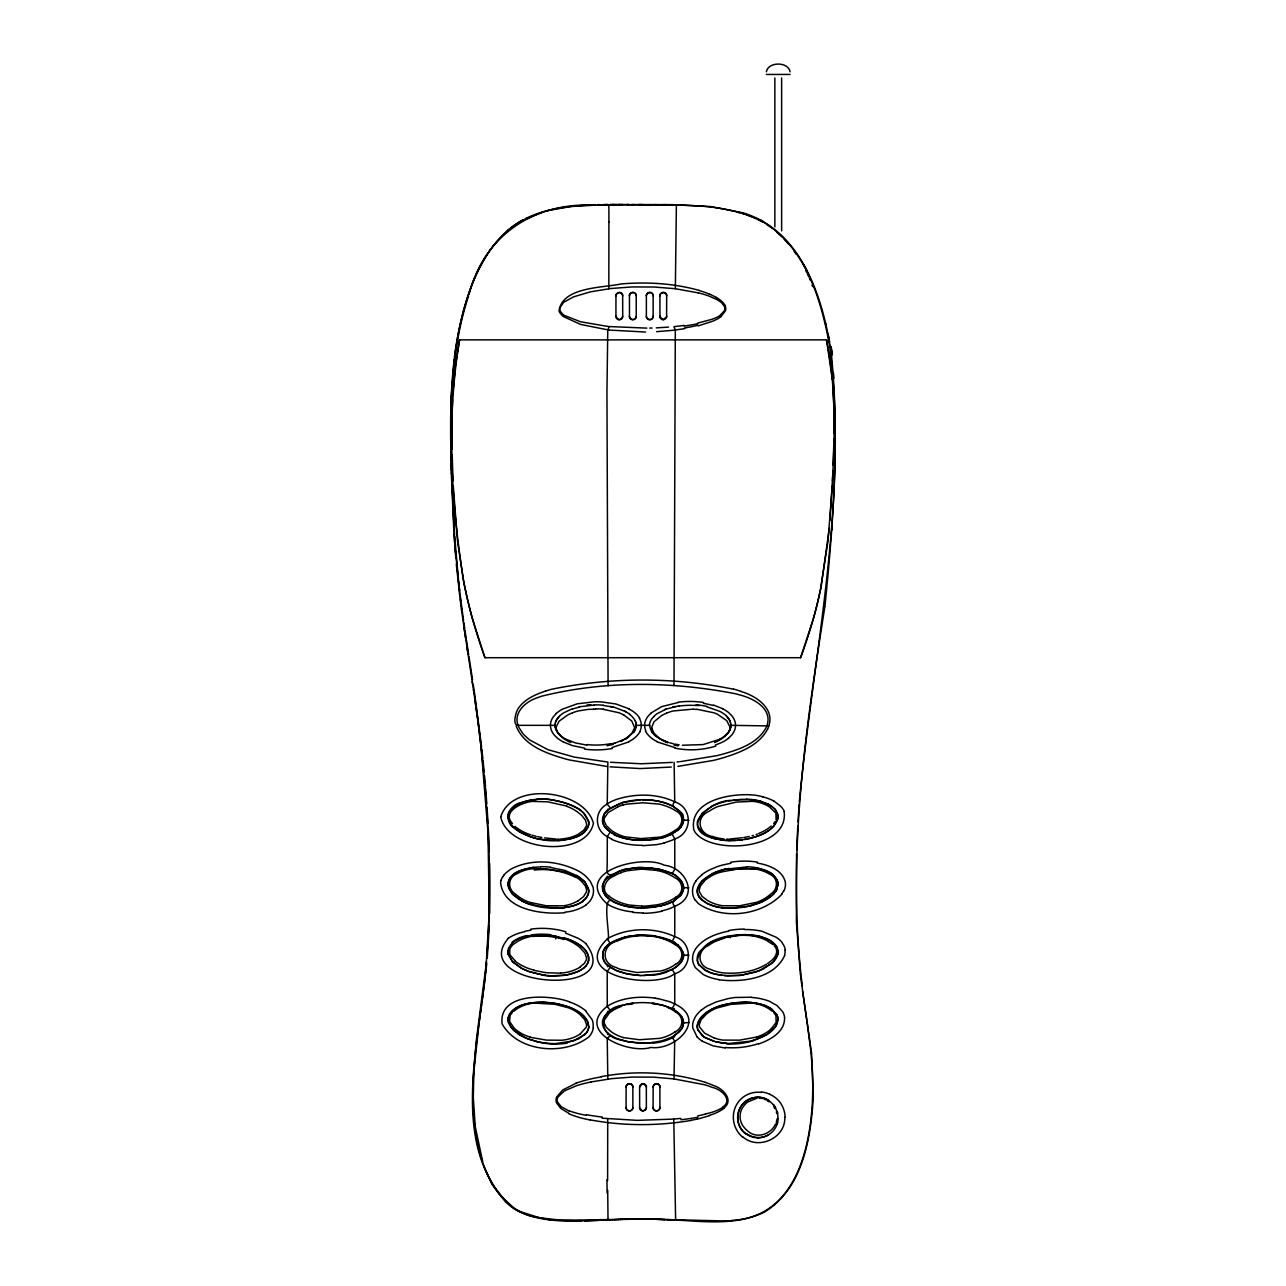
<?xml version="1.0" encoding="UTF-8"?>
<svg xmlns="http://www.w3.org/2000/svg" width="1286" height="1286" viewBox="0 0 1286 1286"><rect width="100%" height="100%" fill="white"/><g stroke="black" fill="none" stroke-linecap="round" stroke-linejoin="round"><path stroke-width="1.5" d="M612.506 901.02C600.305 894.365 612.088 943.152 607.201 939.021L610.303 943.249L623.26 937.526M680.551 761.601L716.881 755.654A202.336 201.082 20.5 0 0 721.141 754.593C737.65 749.947 756.715 744.112 765.781 728.262A22.248 21.717 -59 0 0 767.035 725.336C772.693 708.345 753.033 698.121 739.386 694.842A130.4 125.594 -10.4 0 0 735.769 693.813C672.144 681.323 604.629 680.471 541.519 696.24A86.934 83.96 11.9 0 0 536.744 697.96C525.572 701.642 513.21 712.83 518.081 725.288A22.007 21.428 59.8 0 0 519.078 727.747L523.322 734.193L529.43 739.836L547.9 749.674L574.408 757.116L607.876 762.035L607.217 804.184C593.955 810.694 594.293 830.145 607.313 836.639L607.185 865.912C605.208 883.595 617.714 869.416 626.073 869.191M607.506 876.264C601.623 882.485 600.208 894.059 609.387 899.01M675.423 967.458L672.128 969.387L674.748 973.727L674.732 1003.948L672.128 1008.69L678.526 1013.03A17.65 17.586 50.6 0 1 682.11 1017.451L683.573 1022.884L682.062 1028.366M653.674 935.694L672.273 941.095L674.764 936.626L674.764 906.292C668.141 899.621 680.985 898.818 682.496 892.291M602.089 1118.193L637.293 1120.363L673.768 1119.093L675.616 1219.241M472.782 1088.808L473.007 1104.851M605.706 828.007C600.53 822.927 601.977 814.183 607.635 810.067L607.635 809.296M608.905 221.739L608.841 288.755M588.699 1026.726L587.38 1020.923L583.539 1015.844M681.532 813.668L683.557 820.388L680.953 827.171M606.944 903.736C571.579 871.394 643.096 853.84 664.203 865.221C685.374 867.198 700.452 896.165 674.764 906.292M674.764 936.626C692.961 942.317 692.72 968.487 674.812 973.695M674.732 1003.948C708.023 1019.476 675.214 1050.887 650.941 1047.431C629.32 1054.536 573.845 1032.031 607.458 1006.15A36.764 36.667 -53.4 0 1 608.808 1005.298C622.697 997.406 639.496 996.087 655.088 998.097M674.121 762.228L674.732 801.821C692.768 807.608 692.849 833.167 674.764 838.938L674.764 869.256L672.305 873.483L658.239 868.838L640.653 867.375M834.019 433.607L834.116 424.123A591.93 591.93 0 0 0 833.971 409.655L832.781 384.61M450.759 413.449L451.322 471.014M683.268 952.765C684.924 959.276 679.635 965.111 674.378 968.117A43.049 42.936 31 0 1 666.518 971.734M555.729 935.694L555.681 938.893M784.781 1117.309C785.778 1138.142 757.936 1150.729 742.649 1136.711M489.725 913.446L489.661 863.501M833.939 438.622L833.167 465.162M450.839 409.382L451 403.74M766.408 71.823C768.112 61.487 788.366 61.487 790.086 71.823M796.548 853.856L796.388 921.966L800.422 975.045M451.032 402.695L451.225 397.487M472.878 1083.455L476.158 1041.66L486.188 964.307L489.259 912.128L487.989 832.106L480.948 745.671M608.037 1218.726L608.021 1219.916L610.368 1219.819M813.282 1097.858L811.611 1053.395L800.615 976.669M796.693 849.853L797.786 825.95M813.266 1098.292C810.566 1139.091 802.528 1189.036 764.35 1212.103C732.972 1227.455 696.803 1220.237 663.287 1219.53M452.527 399.721L452.158 409.768A652.452 652.452 0 0 0 451.884 424.38L452.077 449.377M832.958 470.499L832.492 480.932M489.323 925.454L487.233 958.44M451.241 396.972L454.231 359.405M473.843 1072.476L473.296 1097.649L475.161 1125.555M555.134 724.275L555.086 725.336A10.304 10.304 0 0 0 555.327 727.522L556.516 730.689M832.251 485.947L828.007 541.068L820.468 589.422A446.901 446.901 0 0 1 813.524 618.116L800.631 657.709L484.902 657.709L472.267 618.228A479.292 479.292 0 0 1 463.378 579.986L457.527 541.181L453.267 485.899M824.937 606.204C833.392 522.888 839.597 438.349 831.463 354.807M831.801 530.17L831.946 527.565M797.995 821.979L799.136 804.088M452.785 394.706L455.501 364.758L459.568 339.874L826.512 339.874L832.363 379.627M473.955 1070.788L479.083 1022.836M730.239 727.699L730.03 729.291M608.535 205.197L610.689 204.522M799.281 802.11C813.797 650.829 848.808 499.129 829.711 346.497C821.416 300.474 805.984 247.86 763.434 222.124C721.462 200.134 672.498 206.483 626.796 204.522M830 520.187C833.666 460.227 838.633 399.207 826.512 339.874M639.608 1087.136L642.084 1083.873A3.231 3.102 0.3 0 1 643.402 1083.76L646.328 1086.509L646.376 1107.423L645.395 1109.786L643 1110.799A3.231 3.086 0 0 1 642.084 1110.67L639.656 1107.969L639.608 1087.136A3.472 3.328 -23.6 0 1 643.096 1083.68A3.472 3.328 -23.6 0 1 646.44 1087.136M593.248 1027.835L593.087 1023.029A17.49 17.409 -45.8 0 0 592.058 1019.557L585.693 1011.021M486.735 958.456C493.985 866.041 486.156 773.031 472.251 681.596M486.446 961.526C481.334 1037.513 445.181 1150.247 514.239 1208.744A66.036 65.409 -62.2 0 0 530.202 1215.897L551.276 1220.028L581.449 1220.944M663.287 292.533A3.231 3.086 3 0 1 664.685 292.838L665.489 293.353A3.504 3.392 -4.2 0 1 666.341 294.462A3.569 3.472 -12.4 0 1 666.662 295.909L666.598 316.87L663.287 319.587M829.277 528.385L821.336 585.178M521.827 802.416C508.983 804.248 502.505 821.079 514.721 828.522M507.986 883.16L508.709 888.321L512.005 893.545M507.986 950.772L508.179 954.196M486.767 963.423L485.706 973.357M555.922 727.522L559.072 721.205L567.689 715A48.9 48.9 0 0 1 572.35 712.862M485.513 975.013L481.864 1002.984M824.873 606.719C805.132 731.766 786.534 859.273 802.319 985.864M454.537 356.913C459.825 318.446 469.197 278.837 492.409 246.944A115.756 113.875 -58.5 0 1 497.409 240.9L508.259 229.873M479.308 1021.18L480.241 1014.541M481.639 1004.639L480.466 1012.886M731.187 800.406C708.891 800.246 677.433 830.467 715.273 838.826M777.114 1118.804L776.278 1122.276M606.719 326.274L580.452 321.725L564.425 315.456A17.699 17.586 -35.8 0 1 562.705 314.17L560.326 311.341L559.651 308.319L563.622 302.274L573.636 296.825L590.354 291.858L610.545 288.546L631.94 286.939L654.172 287.019L675.343 288.723L676.388 204.924M459.568 339.874C446.162 419.943 451.081 502.521 463.844 582.365A509.69 509.69 0 0 0 484.983 657.676M591.046 1081.928L611.831 1078.632L632.262 1077.057L653.433 1077.154L674.025 1078.922L674.684 1041.194L671.983 1037.079L679.313 1031.935M609.226 326.531L607.764 329.907L606.944 391.909L608.085 685.711M737.971 1114.078C739.707 1101.813 753.901 1093.839 765.25 1098.63M777.741 954.517L773.127 962.073L763.723 968.663A61.921 59.879 21.1 0 1 755.123 972.2L740.029 975.415L724.259 975.592M501.106 880.428L500.801 881.553A12.265 10.931 87 0 0 500.592 882.71C503.79 910.52 543.48 914.684 564.956 912.706M697.671 820.516L702.156 813.25L711.688 806.563M607.731 1118.804L607.603 1180.58M784.653 955.562C773.786 979.032 741.636 982.488 719.003 979.819M767.581 729.082A25.093 24.289 -62.7 0 0 768.851 725.899C774.799 708.152 755.638 695.613 740.913 691.498M468.554 295.957C449.328 354.068 450.325 416.085 452.045 476.543M509.738 948.955L509.722 954.116M469.101 294.317C484.002 234.984 535.41 201.5 595.563 205.326M555.552 722.25L556.822 719.469M615.994 940.114L613.744 941.191A34.513 34.465 37.2 0 0 610.303 943.249C601.526 947.686 599.581 960.61 608.632 966.059M682.737 824.101L683.348 822.124A10.433 10.384 -42 0 0 683.348 817.88C684.409 809.473 667.707 808.653 674.732 801.821M603.134 951.463L602.587 957.073L605.031 962.41A17.699 17.666 -74.2 0 0 606.172 963.777L610.143 967.168M776.069 819.938L775.94 813.218L769.382 806.836A39.159 38.467 -39.4 0 0 752.808 801.339L736.331 802.078L718.199 806.418A46.392 45.717 -36.4 0 0 715.707 807.479A39.352 38.66 -35.4 0 0 712.492 809.167A48.659 48.161 -36.9 0 0 708.94 811.37C694.665 817.43 698.828 834.807 713.328 836.639A39.496 39.271 -88 0 0 715.514 837.363A43.194 42.968 -73.1 0 0 722.603 838.761L724.002 838.89M508.5 948.521C512.76 938.973 524.334 936.304 533.754 935.035M510.076 1015.715L509.626 1021.566L514.304 1028.318A40.204 39.657 -44 0 0 530.218 1037.079M603.263 951.158L604.436 948.955M682.577 892.098C686.37 884.221 678.67 876.441 672.208 873.548M729.467 730.705L730.175 729.162M639.737 731.766L640.026 731.171A14.001 13.808 -90 0 0 641.312 725.336A14.05 13.873 -89 0 0 639.946 719.34L639.335 718.151M673.993 685.47L675.311 330.036L673.944 326.628M783.801 891.134L784.701 888.996A12.394 10.963 -87.4 0 0 785.151 881.408C781.824 869.561 768.08 864.883 757.213 863.035M682.48 824.664L678.14 830.145M767.613 729.098C758.724 745.88 739.305 752.857 722.218 758.065A202.481 200.921 26 0 1 713.585 760.38L677.899 766.376M775.571 1123.948C771.134 1134.156 756.956 1139.155 748.114 1131.342A22.2 21.862 44.8 0 1 744.128 1127.404C738.871 1121.44 738.678 1112.068 743.806 1105.96A22.392 22.103 48.2 0 1 747.616 1102.054L757.325 1098.035M604.163 1017.001C599.453 1024.026 605.143 1032.353 611.622 1035.744M681.95 1028.575L674.169 1035.873M510.14 948.12L512.535 945.097M622.826 1005.282C598.328 1007.951 596.366 1036.275 621.701 1040.149M502.649 877.004L503.71 875.412M510.51 1014.895L512.246 1012.645M604.356 1016.679L605.063 1015.683A19.531 19.467 -49.2 0 1 607.748 1012.854L610.529 1010.716A31.475 31.346 -52.6 0 1 611.959 1009.783C624.964 1002.598 640.621 1001.472 655.121 1003.53M775.249 821.481L773.658 823.619M607.249 836.591L610.287 832.058L614.354 834.373M614.772 743.228L627.166 738.116L634.496 731.22M696.048 880.814L694.842 882.726A16.557 16.525 -71.7 0 0 695.308 900.473M604.565 948.747L605.577 947.412M775.715 891.311L773.69 893.866A27.794 26.572 26.6 0 1 772.179 895.313L761.36 902.177L747.327 906.614M633.58 732.554L636.232 725.336A10.545 10.175 89.9 0 0 635.236 721.028M557.385 718.601L559.474 716.157M781.904 894.204C761.601 915.552 723.729 920.181 699.037 904.09A23.325 23.277 -81.8 0 1 697.43 902.579L695.549 900.313M680.824 827.348L672.176 834.116L674.764 838.938M728.567 732.136L725.047 735.833M510.462 877.406L511.04 876.682A18.985 17.715 33.2 0 1 512.214 875.477L512.68 875.091A25.029 23.228 25.8 0 1 515.863 872.631M585.66 966.14C590.66 961.172 588.875 952.91 583.94 948.602A33.42 33.291 87.5 0 0 577.543 943.683L571.032 940.291M679.812 1031.42L682.721 1027.064L683.573 1022.884A11.236 11.188 50.7 0 0 682.094 1017.451M605.77 947.187L609.371 943.908M566.965 1042.512L578.604 1038.895L586.127 1033.188A11.526 11.461 -51.1 0 0 588.715 1027.369A10.175 10.127 -50.5 0 0 588.715 1026.341C587.798 1015.715 577.012 1010.282 568.573 1006.938A67.467 67.017 87.1 0 0 564.667 1005.62L561.21 1004.639A79.957 79.041 58.9 0 0 550.553 1002.855M773.674 893.883L777.998 885.475A9.693 9.018 -86.5 0 0 777.901 882.357L777.017 879.769M773.577 826.368L777.628 819.664L777.403 813.041M736.83 840.465C751.876 838.665 773.015 834.63 777.998 817.864A9.758 9.147 -79.2 0 0 777.901 814.745L775.683 809.971L771.391 806M514.995 828.763C533.545 841.816 560.085 844.806 580.661 834.903A23.261 23.1 33.2 0 0 583.812 832.685L588.313 826.207A10.288 10.24 43.4 0 0 588.699 822.831C585.403 807.544 566.997 802.769 553.655 800.246M703.972 881.585L700.42 886.022L699.246 889.735A6.912 6.896 -68.9 0 0 699.423 891.825L702.22 896.487L707.541 900.522A42.116 41.891 71.8 0 0 722.137 905.665M772.339 962.844C777.58 958.649 780.313 950.306 775.394 944.856A20.062 19.081 -59.9 0 0 771.616 941.368L768.353 939.455A35.445 33.372 -23.8 0 0 765.974 938.33L760.187 936.465A61.117 58.995 -31 0 0 751.024 934.826M585.05 1034.426L573.251 1040.985L556.034 1043.525M511.812 943.522L512.664 942.734M556.34 713.457L553.141 717.09A14.403 14.307 90 0 0 550.408 725.336L550.456 725.593A13.953 13.889 -87.4 0 0 551.919 731.461A18.117 18.068 -71.6 0 0 554.507 735.335L557.224 737.987A34.384 34.208 -4.1 0 0 563.381 741.909M771.214 1028.864L776.133 1022.37L775.94 1015.731M723.938 1108.034C734.483 1099.868 722.427 1088.02 713.505 1085.513A85.632 85.214 68.5 0 0 705.226 1082.378M584.648 831.946L579.15 835.739A41.94 41.715 89.9 0 1 570.855 838.761L557.931 840.61M650.571 713.296L661.679 706.625L678.22 702.51M771.664 963.455L758.885 970.834L741.652 975.206M677.979 830.29L664.412 837.25L646.376 840.224M584.149 967.651C573.235 976.203 558.253 976.685 544.991 975.286M513.628 1011.31L517.358 1008.594A38.258 37.985 -77.8 0 1 530.025 1003.643A39.352 39.078 -79.6 0 1 532.918 1003.193M728.471 738.228L731.766 735.013A18.374 18.309 82.2 0 0 733.663 732.248L734.258 731.107A13.776 13.696 -90 0 0 735.544 725.336A13.824 13.76 -87.7 0 0 734.177 719.421L733.567 718.231A18.309 18.261 -75.8 0 0 732.072 716.029L728.824 712.717A34.304 34.127 -3.3 0 0 722.636 708.779M607.635 810.067L621.09 802.882L640.396 799.763M513.275 944.422L518.001 941.191A48.016 47.695 71.5 0 1 539.107 935.452L550.537 935.774L563.445 938.426A49.511 49.222 75.7 0 1 575.967 944.535A44.817 44.592 84.9 0 1 579.873 947.493L584.873 952.958L586.577 957.893A6.784 6.768 -63 0 1 586.368 959.726L584.407 963.294L580.179 966.847M701.159 1010.266L704.76 1007.613A48.482 48.257 64.1 0 1 707.638 1005.861L716.238 1001.923L727.924 998.659A89.264 88.3 -59.6 0 1 735.206 997.486L751.265 997.229M721.108 316.485L725.513 310.762A7.394 7.33 51.8 0 0 724.87 305.184M702.011 874.705L698.041 878.354A25.607 25.543 -64.5 0 0 696.048 880.814M508.324 938.346C466.882 986.249 627.825 999.511 586.014 943.844M582.96 900.988L584.374 899.814A15.721 15.673 59.8 0 0 586.625 897.29L588.313 893.802A10.208 10.192 67.4 0 0 588.683 890.362L585.226 882.405M585.693 905.119L586.898 904.154A21.653 21.605 80.9 0 0 590.033 900.891L590.885 899.686A15.705 15.673 69.5 0 0 593.055 887.179L590.37 881.424L586.159 876.554A40.75 40.589 59.8 0 0 578.732 871.185C558.22 860.591 531.841 858.132 510.992 869.079A34.272 32.648 31.8 0 0 508.983 870.445L505.848 873.017A23.052 22.071 54.1 0 0 503.646 875.364M675.455 964.323C684.023 960.288 683.879 948.811 675.311 944.872A47.486 47.453 -14.7 0 0 663.978 939.069A53.321 53.256 -5.9 0 0 653.272 936.401L645.09 935.742A90.92 90.567 -1.2 0 0 640.846 935.742L632.39 936.465A53.112 53.096 13.3 0 0 621.476 939.278A52.051 51.874 -10.5 0 0 617.843 940.87C602.378 944.101 600.048 963.31 616.203 967.538A49.607 49.447 -8.6 0 0 620.141 969.274L636.715 972.521L660.506 971.01A41.875 41.763 14.1 0 0 675.488 964.371M722.427 1107.214C733.808 1100.237 720.899 1089.065 712.589 1087.49A90.695 90.518 79.6 0 0 704.423 1084.709L674.025 1078.922M609.5 876.184L607.362 877.936L619.418 871.12M675.632 897.242C684.586 893.079 683.332 881.424 674.732 877.663A45.814 45.605 -5.1 0 0 657.725 870.654M676.002 967.056L681.226 962.073L683.348 957.379A10.465 10.449 75.4 0 0 683.348 953.135L680.615 947.637L674.427 942.429M675.021 1031.87C683.67 1027.98 684.248 1016.326 675.584 1012.082M626.121 738.421L631.924 733.325L634.496 728.021A6.703 6.703 0 0 0 634.561 727.474L631.764 720.996L623.855 715.032M720.192 315.359L724.565 310.473A5.594 5.546 46 0 0 724.147 306.052L722.555 303.834M580.291 1033.88L586.239 1027.192A7.025 6.993 -40.1 0 0 586.561 1024.556L584.632 1019.557L579.89 1014.461A41.377 41.152 -72 0 0 569.168 1007.999L554.893 1004.302L534.381 1003.048M674.459 900.441L680.615 895.233L683.348 889.751A10.401 10.384 -65.8 0 0 683.348 885.524L681.242 880.862L676.082 875.895M766.552 964.178C753.676 971.975 737.907 974.081 723.102 972.891A47.759 47.325 48.3 0 1 717.909 971.927A43.242 42.872 49.9 0 1 710.354 969.29C697.076 966.316 696.594 950.386 708.827 945.258A50.331 50.09 -86.2 0 1 715.305 941.368L726.236 937.398L739.386 935.436A73.029 72.418 -63.3 0 1 743.79 935.276L749.561 935.533A49.704 49.35 -74.8 0 1 755.284 936.433A51.649 51.279 -76.6 0 1 758.193 937.156L761.023 938.057A44.158 43.837 -83.3 0 1 766.504 940.404L772.693 944.406M766.874 1034.539L775.619 1026.71L777.998 1018.399M578.266 900.666L583.555 896.631L586.368 892.018A7.025 7.009 68 0 0 586.577 889.928L585.484 886.215L581.995 881.73M627.504 737.907L624.771 739.466M715.466 1041.644A63.127 62.066 39.8 0 0 729.226 1043.46L750.783 1041.13A62.548 61.005 29.4 0 0 765.186 1035.471L767.147 1034.394A32.279 31.636 55.6 0 0 773.545 1029.298L776.921 1024.395L778.046 1019.975A9.918 9.565 78.1 0 0 777.5 1016.181L771.552 1008.963A26.218 25.64 -54.5 0 0 769.8 1007.854L766.102 1006.054M766.215 832.058L767.871 831.029A31.571 30.928 79.2 0 0 773.529 826.319M766.504 1034.764L752.921 1040.487M661.792 292.886L661.406 293.095A3.553 3.456 23.6 0 0 659.911 295.909L659.959 316.838L663.078 319.571M515.943 872.76L519.785 870.847M765.813 832.299L765.154 832.669A62.451 61.069 29.2 0 1 750.686 838.183M523.193 219.745C483.857 241.913 467.959 288.016 459.022 329.73C450.132 373.036 450.036 417.532 451.081 461.545M628.886 741.909L612.136 747.471M711.978 874.046L702.043 880.974L697.462 888.964A10.818 10.786 -69.8 0 0 697.639 893.69C706.705 910.472 730.078 909.266 746.443 906.823M719.903 739.225L703.153 744.578L682.384 745.237M711.721 874.175L716.238 872.133M671.79 969.548L658.834 973.936L643.498 975.544M683.605 1022.852L689.039 1022.563M674.378 973.92C653.626 989.818 568.653 976.315 607.201 939.021A39.303 39.271 76.2 0 1 610.898 936.819C630.606 927.495 654.815 927.431 674.603 936.546M525.315 218.652C546.936 208.011 571.434 205.696 595.177 204.812M671.533 1037.304L661.824 1040.856L650.073 1042.866M672.176 941.159L677.963 944.969M623.035 740.318L622.135 740.704A52.372 52.196 81.5 0 1 620.334 741.443M578.089 971.509L566.194 975.013L551.26 975.833M669.893 835.193L663.463 837.524M617.827 806.869L608.165 812.559L604.259 818.25A6.912 6.864 27.5 0 0 604.115 820.886M666.47 713.232L667.932 712.621A47.823 47.614 33.7 0 1 673.092 710.965L693.154 709.149M616.685 939.809L626.105 936.819L637.133 935.179M664.637 709.631L666.309 708.988M576.032 1083.23L562.738 1089.949L556.661 1097.006A8.23 8.118 -56.8 0 0 556.549 1102.874L560.728 1108.387L568.991 1113.403M610.448 1035.005L607.233 1038.815L607.812 1079.131M572.527 708.666L563.654 712.862A25.318 25.141 6.6 0 0 559.008 716.64L556.999 719.179A11.14 11.092 73.6 0 0 554.957 725.336L518.097 725.336C512.037 725.642 515.75 710.756 519.206 707.155C525.604 698.652 535.86 694.344 545.634 691.016M756.104 834.55L757.438 834.067M758.74 1043.927C770.346 1039.924 785.216 1031.742 784.54 1017.547M715.402 745.012L720.835 742.874A36.185 36.104 31.3 0 0 728.535 738.309M709.567 1115.685L697.157 1119.19M522.357 802.239L523.916 801.741M757.084 1036.966L739.482 1040.165L722.989 1040.101A45.766 45.09 36.2 0 1 719.26 1039.442A47.196 46.537 36.7 0 1 714.196 1037.931M720.53 872.117L738.035 868.934L753.323 868.645M543.994 211.515L520.798 221.079A84.538 83.944 -64.6 0 0 508.308 229.921M663.158 837.62L662.547 837.781A67.74 67.579 6.7 0 1 654.558 839.372M622.36 802.544C638.467 798.172 656.471 798.542 671.742 805.695M524.463 801.58L528.642 800.567M752.037 835.787L753.387 835.402M664.106 842.989L672.208 840.16A47.646 47.598 -47.4 0 0 674.378 839.115M613.342 744.369L606.96 745.735M623.871 937.365L629.465 936.128M698.266 325.888L712.862 321.146A40.943 40.589 40.7 0 0 721.173 316.581M546.373 210.872L571.209 206.451L607.313 204.554M624.514 1004.816L626.78 1004.286M705.532 1114.126L697.816 1115.846M624.514 869.593L636.538 867.6M750.928 905.842L729.66 908.334A63.143 62.355 43.6 0 1 716.157 906.485M660.441 905.955L664.926 904.701A47.695 47.63 30.3 0 0 671.951 901.856M750.719 838.263L744.642 839.517M661.776 910.922L666.261 909.716A53.273 53.24 76 0 0 674.491 906.453M726.574 801.291L723.552 802.03A61.551 60.619 -43.1 0 0 711.656 806.338M672.465 707.123L675.632 706.432M725.111 869.256L746.7 866.973M727.394 936.401L710.129 942.638L699.809 951.318A11.992 11.96 62.8 0 0 699.054 965.32M524.833 931.241L530.925 930.164M527.324 936.112L532.452 935.195M749.288 836.463L743.758 837.524M626.652 869.063L639.528 867.407M697.478 323.204L712.01 319.282A42.165 41.891 34.4 0 0 720.256 315.488M729.226 868.404L719.774 870.847A64.364 63.4 -45.9 0 0 716.254 872.181M579.15 706.802L594.212 705.066M728.76 931.064C716.624 933.54 703.683 938.089 695.967 948.377A22.569 22.521 76 0 0 694.874 950.113L693.684 952.588A16.011 15.979 72.1 0 0 695.678 967.924L703.04 974.338A34.609 34.449 62.1 0 0 704.471 975.142A50.17 49.672 47.1 0 0 719.035 979.61M728.246 800.969L740.286 799.458L752.857 799.86M657.966 904.733L645.958 906.067A111.561 110.789 0.6 0 1 641.827 906.164M627.938 1004.044L633.114 1003.209M627.809 1004.575L632.873 1003.771M601.189 1076.655C635.654 1070.113 671.726 1072.026 705.258 1082.314M691.354 1120.395C657.998 1126.07 623.517 1126.134 590.242 1119.865M529.253 800.455L537.291 799.49M730.882 863.244L722.668 865.012A75.858 74.652 -43 0 0 717.331 866.603L711.045 869.24A47.502 47.26 -58.3 0 0 701.931 874.609M684.666 328.669L673.751 330.213M630.14 936.015L641.827 934.986L653.175 935.613M679.104 705.837L666.228 709.02L657.066 713.714A24.45 24.193 49.9 0 0 653.722 716.559M558.06 908.221C568.267 907.514 580.372 905.698 586.898 896.889A10.754 10.722 64.5 0 0 588.425 888.304L584.455 881.537L576.578 875.412M742.36 837.733L729.612 839.035M654.703 907.064C638.676 909.106 620.591 907.852 607.49 897.451A20.705 20.672 63.6 0 1 606.156 896.133L602.893 890.716A10.658 10.642 63.4 0 1 602.491 888.803A10.192 10.175 64.9 0 1 602.507 886.279M654.574 839.453C638.081 841.365 618.453 840.449 605.899 828.232M531.118 867.761L533.803 867.407M654.172 974.756L653.159 974.901M732.94 800.165L746.716 799.345M683.991 325.471L674.732 326.548M742.456 839.854L729.114 840.69M564.875 838.633L560.583 839.035M741.138 975.27L727.844 975.897L715.723 974.193A44.029 43.692 53.8 0 1 710.001 972.377L704.085 969.387L699.632 965.32A12.731 12.683 74.7 0 1 698.394 963.343A10.079 10.063 75.5 0 1 697.446 960.433C700.87 937.43 731.782 933.925 751.008 934.858M564.715 907.627C546.791 909.411 525.829 906.919 512.262 893.818M683.605 955.257L688.958 955.177M746.057 1002.196C728.342 1002.566 703.555 1006.166 697.301 1025.456A10.835 10.77 53.9 0 0 698.009 1030.07L704.117 1037.063L714.148 1041.403M653.031 1042.544L645.524 1043.139M672.964 330.309L656.583 331.675M652.484 974.981L641.232 975.527M680.792 1118.386L673.768 1119.093M679.249 761.73L677.079 761.955M731.959 1220.398C805.92 1216.572 815.678 1123.208 812.125 1066.19M735.206 1002.742L745.173 1002.228M671.276 767.067L640.348 768.562L609.998 766.842M672.337 762.389L641.328 763.771L610.432 762.276M668.527 327.11L656.278 327.866M649.575 1042.898L638.322 1043.042M637.117 867.568L652.677 867.937M560.632 973.148L547.932 972.827A134.628 132.024 -28.2 0 1 544.074 972.345L533.947 970.351M637.824 935.131L654.703 935.838M739.225 934.761L745.639 934.617M735.672 840.53L724.677 840.385L713.826 838.44M601.398 1220.237L612.634 1219.739M602.62 1220.189C573.99 1220.928 542.997 1224.159 516.747 1210.255A57.983 57.42 -62.1 0 1 510.928 1206.445A61.487 60.876 -63.7 0 1 505.382 1201.783L492.04 1184.422L483.745 1166.145M612.441 1219.723L617.264 1219.546M614.483 1219.658L615.399 1219.626M598.07 1220.382L584.744 1220.864M724.484 1220.944L645.604 1219.032L561.548 1220.253L539.348 1217.746L520.605 1211.717A65.891 65.088 -44.8 0 1 513.982 1207.972L501.251 1196.719M616.541 1219.562L622.633 1219.337M618.18 1219.514L619.129 1219.482M620.061 1219.449L624.642 1219.273M624.192 1219.305L648.096 1219.08M652.066 328.01L649.703 328.075M626.121 1219.257L627.407 1219.208M597.234 205.278L634.191 204.651M597.877 204.731L600.578 204.667M628.034 1219.192L629.304 1219.176M645.025 1043.155L629.642 1042.046M629.947 1219.16L631.201 1219.128M593.666 709.133L595.595 709.116M603.279 204.619L608.23 204.554M540.65 866.989L539.75 867.005A70.087 66.952 27.6 0 0 533.594 867.391C523.836 868.789 511.233 871.715 508.115 882.325A9.532 8.825 86.8 0 0 508.002 885.524L512.584 894.172L521.73 900.763A59.172 57.468 -25.8 0 0 530.427 904.572M646.826 328.123L609.516 326.564M634.32 1219.08L635.557 1219.064M645.556 332.029L608.921 330.052M636.168 1219.064L637.39 1219.048M673.784 204.715L710.563 206.564L742.761 212.769M610.336 204.522L615.271 204.506M557.706 839.099L559.153 839.083M611.975 204.522L613.631 204.506M638.017 1219.048L639.255 1219.032M688.991 820.372L683.67 820.082M614.692 204.506L616.926 204.506M757.952 1137.853L758.82 1137.837A21.283 20.672 72.5 0 0 767.855 1135.249M766.408 74.443L790.086 74.443M616.701 204.506L620.72 204.506M636.297 725.336L649.735 725.336M642.1 799.731C655.892 799.956 672.144 802.03 681.387 813.427M688.926 887.758L683.67 887.662M618.566 204.506L622.745 204.506M655.667 204.587L631.731 204.554M643.209 907.916L640.541 907.884M643.241 913.028L632.953 912.449M621.861 204.506L628.79 204.522M638.837 204.57L642.823 204.57M654.879 204.603L664.958 204.635M642.405 845.69L656.005 844.709A73.254 73.222 30.3 0 0 664.106 843.037M641.73 1219.032L643.627 1219.032M744.144 929.537L746.459 929.553A80.455 77.369 -29.3 0 1 752.294 929.794A70.167 67.274 -27.9 0 1 761.971 931.273L776.005 937.173A26.202 25.398 -47.8 0 1 781.695 941.979L783.431 944.824A13.535 12.635 89.1 0 1 785.328 950.049M663.415 204.619L666.968 204.651M665.987 204.635L668.961 204.667M643.804 869.256L657.757 870.526M644.254 1219.048L646.183 1219.064M668.575 204.651L674.716 204.731M670.97 204.683L673.462 204.715M726.799 839.051L728.197 839.067M641.827 906.132L629.529 905.071A49.752 49.704 -5 0 1 621.476 902.852A43.66 43.628 -4.9 0 1 609.275 896.374M647.244 1219.048L653.352 1219.176M675.198 204.731L676.307 204.747M648.739 1219.096L656.68 1219.289M543.673 1002.26L542.612 1002.228A72.129 70.843 43.9 0 0 531.938 1002.935C522.1 1003.868 505.382 1009.864 508.404 1022.675M640.315 975.511L641.457 975.527M640.653 975.511L627.841 974.081L616.074 970.448M655.362 1219.224L658.464 1219.353M544.203 1002.276L556.581 1003.627L568.316 1006.842A49.865 49.543 -80.7 0 1 581.031 1013.561M657.339 1219.289L664.91 1219.61M659.075 1219.369L660.313 1219.417M660.956 1219.433L662.917 1219.514M556.275 839.067L544.637 837.893M639.48 975.463L627.954 974.097M667.402 1219.723L668.624 1219.787M669.234 1219.819L670.44 1219.884M638.933 907.82L634.77 907.498A58.159 58.127 -68.4 0 1 612.49 901.486M671.067 1219.916L672.305 1219.98M751.41 1003.048L730.737 1004.382L716.415 1008.144A42.165 41.94 58.1 0 0 706.352 1014.14L700.966 1019.878L699.246 1024.878A6.896 6.864 41.5 0 0 699.488 1026.839L704.567 1033.14L714.164 1037.995M637.743 1042.994L626.78 1041.483L617.296 1038.59M726.895 1043.428L715.772 1041.837L705.307 1037.77A22.537 22.296 51.4 0 1 702.188 1035.568L697.864 1029.652A10.127 10.031 45.1 0 1 697.301 1025.505L697.671 1023.415A14.789 14.676 26.5 0 1 699.825 1018.946L701.449 1016.872A26.25 26.074 33.7 0 1 703.442 1014.911A34.995 34.786 47 0 1 707.814 1011.648A44.319 44.078 64.9 0 1 711.287 1009.639M697.06 709.309L714.116 712.846A47.486 47.486 0 0 1 717.636 714.373L726.751 720.658L730.239 727.522M603.343 709.325L618.952 712.749A46.167 46.039 -72.2 0 1 623.871 715.016M725.208 1047.994L713.119 1045.888L702.381 1041.258M550.633 1002.726C535.828 1001.617 513.821 1001.778 507.986 1018.399A9.87 9.516 -78.2 0 0 507.938 1019.814L510.735 1027.225L518.29 1034.024M608.519 326.451L607.265 326.322M652.227 1003.643L657.323 1004.35M603.182 705.403L614.531 707.38L625.044 711.351A31.443 31.121 -53.1 0 1 629.738 714.309M759.061 1098.003L762.469 1098.582M550.569 935.099L569.859 939.809M550.569 867.471L565.004 870.461L577.51 875.975M607.249 766.536L569.2 759.913A204.603 202.722 -22.5 0 1 564.988 758.804C546.775 753.467 525.283 746.201 516.795 727.587A24.723 23.952 62.9 0 1 516.184 725.915M551.131 799.908L552.064 800.021M587.011 745.157L575.485 742.938L566.387 739.386A29.353 29.24 -28.4 0 1 559.651 734.853M652.613 1003.176L662.66 1005.138L671.678 1008.545M608.712 330.036L580.613 324.426L563.622 316.694A19.081 18.92 -47.6 0 1 561.757 315.086L559.796 312.594A8.681 8.6 -51.4 0 1 559.04 310.939C562.352 286.746 602.314 287.984 621.347 283.917C647.34 281.779 673.832 283.338 699.021 290.363M675.343 288.723L698.25 292.87M584.664 748.147L572.431 745.591L563.332 741.99M722.137 905.73L739.546 905.794L756.731 902.29A41.731 41.377 -86.4 0 0 770.844 893.947C778.609 888.98 778.351 877.55 769.446 874.046A39.802 39.384 -54.9 0 0 753.307 868.757M721.816 975.318L719.404 974.949A42.936 42.727 69.6 0 1 705.13 970.367M679.153 744.835L674.845 744.08M678.22 745.88L673.993 745.076M542.354 974.917L529.012 971.557M755.461 867.857L762.743 869.577M541.792 837.443L537.548 836.639M675.118 747.696L656.985 741.845M657.741 998.515L669.379 1001.617A52.051 51.987 72.2 0 1 674.298 1003.707M629.063 1041.933L622.36 1040.358M737.441 212.286L739.53 212.753M627.23 973.952L618.839 971.557M613.229 707.043L611.718 706.705A70.505 69.605 -16.7 0 0 610.207 706.448M758.692 800.856L759.721 801.098M707.027 706.85L719.597 711.287A29.321 29.208 -29.5 0 1 726.397 715.868L728.615 718.601M673.494 743.79L669.54 742.761M536.149 836.334L531.97 835.209M762.711 796.741L760.412 796.211A65.988 62.307 -25.1 0 0 755.3 795.23C733.567 792.53 688.717 799.281 693.781 829.679A17.361 17.281 -42.8 0 0 695.212 832.363C711.737 855.077 789.154 849.901 784.139 811.611M716.109 906.662L707.525 903.672L702.027 900.184A17.506 17.441 -62.9 0 1 700.404 898.576L699.375 897.29M759.705 936.353L770.009 940.355L776.921 947.203M535.86 1041.242L532.195 1040.229A56.873 54.848 -25.2 0 1 519.721 1035.037M733.534 689.232C673.864 676.983 610.834 676.95 551.18 689.36A129.532 123.874 18.3 0 0 545.666 691.096M623.228 1037.609L639.351 1039.731L659.895 1038.332A41.522 41.248 7.3 0 0 675.054 1031.919M742.665 213.572L744.626 214.167M530.154 1037.288L546.47 1040.117L561.693 1040.261A44.48 43.997 -39 0 0 573.749 1037.416A35.654 35.381 -41.3 0 0 580.324 1033.944M768.867 725.915L730.962 725.336A12.072 12.008 61.6 0 1 728.149 732.618L726.96 734.065A28.099 27.826 0.5 0 1 719.822 739.08M565.438 872.117L546.614 868.806L531.375 868.822A39.786 39.384 59 0 0 517.197 873.612C508.066 877.004 506.957 888.739 515.22 893.899A42.261 41.972 -79.9 0 0 529.318 902.209L546.228 905.762L563.686 905.794A41.056 40.895 -88.3 0 0 578.298 900.714M713.344 705.001L722.668 708.699M565.519 933.089L578.17 938.314A41.297 41.2 -88.1 0 1 586.046 943.795M564.506 937.928C574.022 941.063 585.194 945.901 588.441 956.27M742.761 212.769C799.892 229.84 821.513 293.433 830.29 346.963M712.685 838.086L702.542 832.974L697.623 825.982A10.835 10.786 -46.3 0 1 697.446 821.352M668.238 742.36C660.441 739.723 650.475 734.869 649.751 725.529M530.668 972.12L523.129 969.097M746.668 214.842L751.683 216.707M530.588 834.759L529.221 834.276A44.994 44.656 70.7 0 1 514.93 826.4M569.602 1001.874C551.581 994.801 498.309 991.345 502.087 1023.817C517.953 1052.43 564.811 1055.951 588.956 1036.805A16.911 16.782 -50.7 0 0 593.328 1027.852M566.901 806.097L547.868 801.853L532.291 801.387A39.014 38.355 40.4 0 0 517.068 806.563C512.471 809.135 507.182 814.376 510.012 820.05M618.164 971.3L610.336 967.313L607.217 971.348L607.233 1006.295L610.384 1010.78M527.79 971.107L521.553 968.294M569.087 1110.991L561.355 1106.812L557.513 1102.038M709.068 293.835L716.479 297.452M616.75 1038.365L615.174 1037.641M753.885 217.639L756.072 218.62M764.125 1099.144L765.749 1099.868M615.544 970.207L608.953 966.3M674.346 801.612C657.725 793.88 638.194 793.51 620.688 798.172A47.711 47.421 35 0 0 607.056 803.943M614.644 1037.4L613.599 1036.87M611.847 839.244L607.313 836.639M522.598 968.84L512.905 962.121L508.243 954.453M758.226 219.665L762.437 221.915M628.999 708.811L615.946 703.989L601.784 701.947A91.354 87.978 -9.6 0 0 594.357 701.802L577.157 703.828L562.352 709.213A31.298 31.25 45.7 0 0 556.308 713.425M624.417 711.029L626.153 711.962M760.219 219.777L763 221.272M613.133 1036.612L611.911 1035.921M520.235 832.315L531.247 837.057A74.893 73.206 -29.3 0 0 538.818 839.019M617.987 319.314L615.946 316.195L615.946 295.909A3.569 3.472 15.7 0 1 616.251 294.51L617.907 292.854A3.456 3.311 -3.2 0 1 622.665 295.909L622.713 316.195A3.472 3.328 -20.2 0 1 619.209 319.667A3.472 3.328 -20.2 0 1 615.865 316.195M521.039 968.02L512.326 961.51L508.099 953.762A9.806 9.211 -86.1 0 1 508.517 948.521M519.769 1034.925L518.371 1034.073M774.172 801.226L780.409 806.017A19.997 19.129 -51.3 0 1 784.396 811.482M705.258 970.11L699.471 965.047M655.072 1003.948A55.009 54.703 -6.9 0 1 674.314 1009.864L675.407 1010.667M519.19 831.704L511.169 824.921L507.986 817.671A9.693 9.05 79.9 0 1 508.002 815.533M578.668 809.087C558.51 797.722 528.45 793.542 510.14 810.196A11.076 10.609 70.1 0 0 507.809 815.501M766.52 224.391L768.53 225.709M675.568 875.541L674.459 874.818A55.475 54.896 -3 0 0 654.14 868.677M607.185 903.897L609.966 905.617A63.11 62.66 1.1 0 0 632.985 911.887M610.303 832.026L604.42 826.303L602.491 821.24L604.468 813.636L610.368 807.946L607.217 804.184M675.616 1010.812L676.918 1011.744M767.324 1100.768L768.819 1101.797M771.343 873.58L775.667 877.566L777.869 882.292M660.232 738.952L654.011 733.277L651.745 728.021M769.655 226.481L772.243 228.378M746.089 1134.011C732.184 1125.009 736.701 1101.089 753.017 1097.89A20.962 20.624 76.8 0 1 757.309 1097.28L757.952 1097.28A20.769 20.447 82.9 0 1 769.221 1100.687M580.983 1013.609L582.719 1015.056M677.224 1012.002L682.078 1017.451M656.583 736.589L653.722 734.081M609.355 896.262C599.999 890.925 605.336 879.061 613.969 876.071A48.964 48.868 23.5 0 1 617.682 874.078A41.57 41.297 -2.4 0 1 621.009 872.696M772.339 1011.31L768.578 1008.594A38.339 38.05 78.2 0 0 756.538 1003.771M515.188 960.98L510.076 954.935M678.14 945.114L683.22 952.588M777.194 232.428L781.872 236.785M559.731 734.756L558.028 732.924M559.667 734.692L557.433 732.136M774.911 809.039L770.169 805.213A30.366 27.778 -18.8 0 0 768.514 804.297M784.106 239.067L788.366 243.842M726.477 716.109L727.989 717.781M773.738 1012.661L775.49 1014.911M512.551 823.796L510.413 820.854M696.964 1036.741L692.768 1027.9A15.914 15.85 48.6 0 1 693.379 1021.084L695.212 1017.065A23.678 23.566 47.7 0 1 696.546 1015.104L697.044 1014.445A30.012 29.883 49.4 0 1 701.175 1010.282M774.14 945.789C779.332 950.402 775.667 957.652 770.941 960.947A41.313 40.927 67 0 1 767.646 963.455M499.659 1194.807C483.504 1173.636 476.608 1146.935 474.132 1120.797A279.142 277.647 -61.7 0 1 473.103 1104.851M773.529 1104.561L775.715 1107.76M794.201 251.317L796.355 254.387M651.439 731.107L652.5 732.666M773.899 1107.085L774.863 1108.628M776.744 1014.477L771.6 1009.012A31.507 31.057 -63.8 0 0 764.382 1005.379L760.54 1004.189A63.737 62.725 -47.7 0 0 746.057 1002.148M729.178 719.469L730.432 722.25M724.886 305.168L723.488 303.062A28.147 27.89 52.8 0 0 716.431 297.564M803.027 263.485L807.222 271.298M805.775 270.51L806.547 272.069M807.303 273.645L808.781 276.876M635.3 720.996L635.075 720.546A18.743 18.406 -82.7 0 0 629.642 714.437M809.489 278.499L810.164 280.123M812.029 284.929L812.591 286.553M508.517 1023.045L513.709 1030.504L525.669 1037.882A63.094 61.535 -30.6 0 0 529.028 1039.168L536.728 1041.451A80.053 78.189 -32.2 0 0 544.653 1042.898L546.084 1043.042A79.796 78.269 -37.1 0 0 556.034 1043.637M635.622 721.832L636.007 723.198M482.636 1161.338L475.354 1127.211M776.342 1111.892L776.824 1113.58M588.49 821.224L583.667 813.09A31.266 31.025 47.1 0 0 578.684 809.071M825.483 322.818L825.869 324.41M604.115 820.886L606.333 825.628L611.316 830.306A40.734 40.686 13.6 0 0 624.642 836.752L640.685 838.585L659.75 837.122A40.863 40.798 -18 0 0 674.812 830.467C683.011 826.544 684.827 815.067 675.841 810.919A42.486 41.988 -4.6 0 0 665.328 805.856A48.016 47.405 -3.7 0 0 659.236 804.104L642.936 802.769L626.571 804.152A45.782 45.074 0.8 0 0 622.971 805.068M608.744 204.667L608.873 208.412M468.972 656.664L470.001 663.287M468.715 655.008L466.464 640.251M470.258 664.942L472.525 679.683M470.949 673.076L464.069 627.841M466.705 645.427L468.04 654.204M470.756 671.855L472.782 685.1M466.207 638.644L465.018 630.574M473.264 684.602L475.209 697.784M465.58 638.017L462.815 619M473.441 689.489L474.1 693.877M806.708 1019.734L802.56 991.442M464.776 628.918L463.812 622.215M474.743 698.266L477.524 718.038M806.965 1021.389L810.63 1049.617M475.45 699.439L481.639 747.359M463.555 620.543L460.227 595.595M462.992 620.318L461.385 608.696M461.77 611.477L454.874 546.421L451.241 468.184M477.813 720.24L478.681 726.847M461.144 606.831L460.131 599.035M478.955 729.049L479.807 735.897M459.825 596.608L456.321 564.04M480.096 738.341L480.675 743.228M459.665 590.837L458.555 581.127M481.832 749.015L482.909 759.013M458.395 579.488L454.681 536.085M483.07 760.669L484.211 772.163M810.823 1051.273L811.996 1064.535M484.517 775.442L485.513 786.936M608.021 1219.867L607.699 1190.193M455.823 558.349L453.99 533.786M833.553 373.551L833.923 378.261M485.658 788.591L486.783 803.605M487.056 807.608L488.037 823.603M454.569 534.124L452.238 483.359M453.845 531.327L451.466 476.431M488.358 829.599L489.307 851.541M730.85 724.275L730.914 725.336A10.304 10.304 0 0 1 730.673 727.522L728.31 732.827L722.603 738.228A43.386 43.242 -5.5 0 1 714.534 742.569M555.922 727.763L557.658 732.811L562.4 737.698A41.039 40.895 4.8 0 0 570.775 742.552M453.042 480.884L452.19 454.649M451.354 472.364L451.434 475.081M451.129 463.233L451.225 467.461M730.287 936.063L730.319 937.655M674.266 1009.96L674.25 1008.529M644.672 725.4L644.688 725.593A14.194 14.017 -88.9 0 0 645.861 730.946M608.889 209.489L608.889 209.666A35.767 0.981 -89 0 1 608.889 221.948M607.731 1011.31L607.731 1012.838M607.603 965.175L607.603 966.718M607.78 1032.963L607.78 1034.507M781.631 77.948L781.631 230.885M774.863 77.948L774.863 226.915M659.895 1087.136L659.895 1107.423A3.44 3.344 20.4 0 1 656.599 1110.847A3.44 3.344 20.4 0 1 653.095 1107.423L653.143 1087.136A3.472 3.328 -21.6 0 1 656.632 1083.68A3.472 3.328 -21.6 0 1 659.975 1087.136A3.472 3.328 1.5 0 0 657.275 1083.857A3.231 3.086 2.2 0 0 655.812 1083.825A3.488 3.376 24.6 0 0 653.175 1087.136M653.143 295.909L653.143 316.195M646.376 295.909L646.376 316.195A3.472 3.328 -24.6 0 0 649.655 319.667A3.472 3.328 -24.6 0 0 653.208 316.195A3.44 3.344 21.2 0 1 649.832 319.635A3.44 3.344 21.2 0 1 646.344 316.195M636.232 295.909L636.232 316.195A3.44 3.344 24.2 0 1 632.921 319.635A3.44 3.344 24.2 0 1 629.417 316.195A3.472 3.328 -22.1 0 0 632.744 319.651A3.472 3.328 -22.1 0 0 636.297 316.195M632.857 1107.423L632.857 1087.136A3.488 3.344 -2.9 0 0 630.172 1083.857A3.231 3.086 -2 0 0 628.709 1083.825A3.472 3.376 19.8 0 0 626.121 1087.136L626.089 1107.423A3.44 3.344 25.3 0 0 629.545 1110.847A3.44 3.344 25.3 0 0 632.873 1107.423A3.472 3.328 -21.6 0 1 629.368 1110.879A3.472 3.328 -21.6 0 1 626.009 1107.407M629.465 295.909L629.465 316.195M693.154 709.277A97.865 96.916 17.6 0 1 697.044 709.438M666.453 713.2A46.055 45.894 87.9 0 0 661.438 715.675L654.044 721.735L651.713 727.346A6.784 6.768 0 0 0 651.729 728.021M667.659 742.826A42.245 41.763 67.2 0 1 660.345 738.807M626.025 738.277A44.817 44.319 -65 0 1 620.608 741.411M572.431 712.83A49.029 48.852 -19 0 1 578.121 710.981L587.911 709.406A92.56 91.563 -16.7 0 1 593.666 709.309M595.595 708.875A101.144 100.646 -24.4 0 1 603.359 709.084M617.794 806.82A52.019 51.504 6 0 1 622.938 805.004M566.821 806.354A41.49 40.847 35.3 0 1 581.851 815.613L585.371 820.034L586.577 823.94A6.88 6.832 33.7 0 1 586.416 825.821L583.844 830.177L578.025 834.389A40.252 40.027 54.8 0 1 564.859 838.552M565.374 872.358A40.702 40.348 50.3 0 1 582.011 881.714M580.308 967.056A41.49 41.297 -57.6 0 1 560.632 973.036M534.011 970.078A48.788 48.305 -49.9 0 1 515.091 961.092M623.26 1037.529A40.83 40.541 -4.7 0 1 611.284 1031.822L606.301 1027.321L604.131 1022.804A6.993 6.977 -32.4 0 1 604.195 1020.248L609.307 1013.079A35.044 34.963 -27.3 0 1 614.29 1009.655A44.753 44.721 -23 0 1 621.476 1006.359M668.013 1007.629A42.968 42.952 0 0 1 675.632 1012.018M771.279 1028.929A39.946 39.464 55.4 0 1 757.052 1036.87M752.873 1003.193A39.11 38.821 79.3 0 1 756.538 1003.787M675.697 897.339A46.167 46.151 50.2 0 1 657.934 904.605M620.993 872.647A47.486 47.325 6.3 0 1 627.52 870.718L639.576 869.32A123.681 121.559 -0.8 0 1 643.804 869.159M703.796 881.392A41.457 41.313 -64.8 0 1 720.546 872.181M771.262 826.046A44.029 43.547 -61.1 0 1 758.74 833.424M828.104 333.942A328.589 327.4 -35.2 0 1 829.583 341.738M830.933 346.85A347.027 342.301 -72.2 0 1 832.106 354.711M831.19 346.802A335.678 328.332 -78.2 0 1 832.363 354.663M821.449 585.21A466.738 466.738 0 0 1 800.551 657.676M698.089 325.262A179.735 176.15 19 0 1 684.538 327.962M698.973 290.475A104.118 103.668 65.7 0 1 709.02 293.931M733.583 689.071A125.176 120.257 -20.2 0 1 740.977 691.354M765.17 1098.855A19.965 18.856 79.2 0 1 777.95 1118.498M778.175 1118.515A21.058 20.206 60.2 0 1 766.906 1135.651A21.058 20.206 60.2 0 1 746.394 1133.561M769.687 1094.29A25.415 25.045 -88.1 0 1 785.103 1117.309M742.44 1136.969A25.64 24.997 60.7 0 1 761.199 1092.425M761.248 1091.959A27.086 26.668 87 0 1 769.703 1094.241M722.652 1107.6A53.835 53.337 43 0 1 705.484 1113.885M698.089 1117.18A213.958 209.923 18.8 0 1 680.953 1119.736M697.125 1119.061A167.357 163.901 29.5 0 1 691.321 1120.251M724.114 1108.275A47.196 46.505 41.8 0 1 709.454 1115.316M602.25 1117.036A209.779 203.606 -12.5 0 1 586.48 1114.705M586.352 1115.316A104.198 102.285 -18.9 0 1 569.151 1110.847M557.465 1102.054A6.334 6.269 -50.7 0 1 557.947 1097.038L564.458 1090.882L576.916 1085.545A140.029 139.756 -80.3 0 1 591.062 1081.992M575.999 1083.15A155.236 154.674 49.6 0 1 601.237 1076.929M590.226 1119.977A104.086 102.671 -45.9 0 1 568.83 1113.789M655.072 998.225A83.252 82.224 -2.3 0 1 657.725 998.643M508.886 950.981A11.22 9.05 -85.9 0 1 512.246 944.213M512.182 942.108A38.339 36.571 39.7 0 1 527.196 935.565M532.661 936.481A75.858 71.92 25.7 0 1 564.056 939.503M585.725 966.204A22.843 22.746 -72.5 0 1 578.057 971.412M551.244 976.058A81.87 79.812 -29.9 0 1 542.322 975.126M530.764 929.151A83.268 82.159 48.3 0 1 565.888 931.803M508.259 938.266A47.164 45.058 26.1 0 1 524.929 931.675M785.007 950.081A13.069 11.799 86 0 1 784.524 955.514M728.68 930.566A87.271 85.519 -41 0 1 744.16 929.071M776.615 947.428A9.372 7.587 85.7 0 1 777.612 950.836M778.287 950.756A9.05 7.877 83.6 0 1 777.982 954.614M745.607 935.083A63.4 59.703 -23.5 0 1 759.608 936.658M727.474 936.851A80.504 78.092 -36 0 1 739.241 935.195M776.583 1014.574A9.838 8.793 78.9 0 1 777.821 1018.416M745.173 1002.437A56.037 54.591 -38.5 0 1 766.183 1005.845M735.222 1002.807A82.111 81.05 -57.4 0 0 728.406 1003.884L722.893 1005.138A61.31 60.972 75 0 0 711.271 1009.59M753.033 1040.824A78.767 77.208 39.4 0 1 726.879 1043.927M784.621 1017.531A14.467 13.889 79.7 0 0 782.692 1011.76L777.033 1005.556L769.108 1001.151A61.808 60.49 -38.9 0 0 751.249 997.438M758.611 1043.589A84.104 81.774 28.2 0 1 725.224 1047.511M702.397 1041.226A24.852 24.643 50 0 1 696.948 1036.741M588.859 1026.742A11.928 11.799 -48.2 0 1 584.985 1034.362M567.062 1043.171A75.295 74.09 -44.2 0 1 535.812 1041.403M569.553 1002.035A52.581 52.324 -53.3 0 1 585.869 1010.812M660.377 905.698A75.231 74.347 1.7 0 1 643.209 907.578M661.84 911.227A81.838 81.565 7.8 0 1 643.241 913.269M619.466 871.281A60.04 59.252 0.2 0 1 624.562 869.754M558.156 732.811A12.313 12.104 -89.9 0 1 555.054 725.529M610.882 743.646A76.067 72.466 9.3 0 1 587.075 744.578M614.74 743.099A66.084 64.38 14.7 0 1 610.946 743.983M639.946 731.895A25.913 25.624 87.7 0 1 628.758 741.604M612.345 748.468A87.737 85.76 14.1 0 1 584.535 749.127M774.719 809.232A14.725 13.198 -69.6 0 1 776.953 813.25M759.656 801.258A43.306 39.625 -19 0 1 768.481 804.361M752.824 800.069A58.481 54.012 -21.5 0 1 758.627 801.049M762.678 796.822A51.086 48.129 -24.4 0 1 772.13 800.165A39.014 36.972 -27.8 0 1 774.156 801.258M730.882 725.336A10.674 10.481 89.9 0 0 729.918 721.012A14.13 14.001 -83.8 0 0 727.989 717.861M696.61 704.889A70.392 67.933 9.5 0 1 707.123 706.432M679.153 706.078A76.597 73.27 9.6 0 1 696.578 705.532M649.35 725.288A13.165 13.021 65 0 1 653.818 716.672M644.415 725.304A16.766 16.541 90 0 1 650.748 713.537M678.172 702.188A87.802 85.133 10.9 0 1 703.667 702.494M703.522 703.41A74.395 71.807 9.8 0 1 713.183 705.532M715.739 746.105A80.873 79.507 -8.5 0 1 675.021 748.147M657.13 741.54A25.495 25.318 -57 0 1 645.427 731.204M594.212 704.873A78.526 75.36 -10 0 1 603.198 705.226M572.64 709.004A58.883 56.857 -9.5 0 1 579.23 707.171M628.902 709.036A26.749 26.572 -55.4 0 1 639.624 717.942M777.628 882.341A9.356 7.33 -87.4 0 1 776.712 888.771M772.436 874.689A15.786 14.098 -74.8 0 1 776.503 880.074M762.807 869.384A33.002 30.542 -22.9 0 1 772.773 874.239M729.516 870.108A74.684 69.54 -22.5 0 1 755.187 869.207M711.769 874.287A39.319 38.998 -54.3 0 0 703.635 879.528L700.983 882.148A19.017 18.952 -65.3 0 0 699.23 884.559L698.684 885.556A11.494 11.445 -65.5 0 0 699.198 897.419M777.258 889.124A16.605 15.802 61.4 0 1 775.892 891.455M783.528 890.989A22.087 20.689 85.2 0 1 781.695 894.027M730.737 862.247A82.159 79.668 -33.8 0 1 757.39 862.102M588.779 821.191A11.96 11.831 45.1 0 1 584.583 831.785M508.372 883.241A9.404 7.411 87.3 0 1 509.111 880.363M508.951 880.235A12.056 10.609 77.8 0 1 509.352 879.367A14.644 13.407 66.4 0 1 510.542 877.47M519.865 871.008A48.466 44.399 18.2 0 1 531.182 868.082M534.253 870.043A70.859 66.325 23.7 0 1 575.614 877.325M577.366 876.039A31.009 30.816 57.2 0 1 585.243 882.389M583.201 901.39A40.204 40.075 70.6 0 1 564.683 907.225M585.789 905.248A45.669 45.251 -49.9 0 1 564.924 912.144M502.569 876.956A16.798 15.737 76.3 0 0 501.878 878.209A14.596 13.407 82.8 0 0 501.026 880.396M610.577 808.267A42.76 41.602 3.2 0 1 622.553 803.236M646.376 840.128A70.489 70.457 58.7 0 1 614.129 834.935M671.839 834.293A42.133 42.084 -53.7 0 1 669.91 835.209M642.389 845.272A74.893 74.54 2.4 0 1 611.766 839.453M731.975 1220.575A163.338 157.808 20.3 0 1 724.5 1221.137M661.792 292.87A3.279 3.135 4.1 0 1 663.078 292.533M622.617 316.211A3.424 3.311 25.5 0 1 617.971 319.378M646.44 1107.407A3.472 3.328 -23.6 0 1 642.887 1110.879A3.472 3.328 -23.6 0 1 639.56 1107.407M626.025 1087.136A3.472 3.328 -25.6 0 1 629.577 1083.664A3.472 3.328 -25.6 0 1 632.889 1087.136M659.975 1107.407A3.472 3.328 -25.6 0 1 656.423 1110.879A3.472 3.328 -25.6 0 1 653.095 1107.423M607.105 1193.103A136.573 2.234 89.4 0 1 606.96 1179.696M698.266 292.822A111.544 111.384 -83.8 0 1 708.248 295.764L715.595 298.979A27.97 27.81 47.8 0 1 722.684 303.705M697.607 323.799A205.776 203.284 18.2 0 1 684.072 326.049M659.847 295.925A3.472 3.328 -20.7 0 1 663.399 292.452A3.472 3.328 -20.7 0 1 666.743 295.925M666.743 316.195A3.472 3.328 -26.6 0 1 663.174 319.667A3.472 3.328 -26.6 0 1 659.863 316.195M615.865 295.925A3.472 3.311 -27.1 0 1 619.434 292.452A3.472 3.311 -27.1 0 1 622.745 295.925M602.266 886.215A14.902 14.869 65 0 1 607.619 877.952M674.603 900.698A55.137 55.089 -79.9 0 1 654.687 906.887M654.638 936.256A55.169 54.864 -4 0 1 674.475 942.333M666.662 972.136A63.609 63.384 25 0 1 654.204 975.093M674.636 1036.709A56.311 55.989 45.4 0 1 653.159 1043.171M557.931 840.208A80.455 78.8 -31.5 0 1 539.091 838.729M537.259 799.153A77.031 74.074 31.3 0 1 550.585 799.506M558.044 907.498A78.639 76.131 -22.2 0 1 530.652 903.929M540.65 866.684A78.494 75.922 32.7 0 1 550.585 867.15M545.023 975.013A76.967 74.492 -22 0 1 530.748 971.927M588.683 960.578A13.342 13.294 -71.2 0 1 584.085 967.554M588.441 956.27A10.433 10.417 -74.9 0 1 588.538 960.546M533.69 934.633A76.051 74.186 37.4 0 1 550.601 934.681M636.104 723.182A11.156 11.108 -88.3 0 1 634.448 731.187M586.882 705.033A72.482 71.839 -13 0 1 590.917 704.728M667.563 742.118A46.971 46.826 -69 0 1 662.756 740.238M695.228 705.242A72.627 71.421 13.7 0 1 699.488 705.596M777.596 1122.501A20.287 19.595 77.7 0 1 777.13 1124.093M757.952 1137.788A20.206 19.644 59.4 0 1 737.875 1114.062M777.291 1111.361A19.724 19.194 77.1 0 1 777.66 1112.647A19.676 19.097 77 0 1 777.821 1113.242M773.69 893.85A31.684 30.96 60.9 0 1 767.838 898.689L765.234 900.248A62.033 59.912 20.1 0 1 750.863 905.633M711.865 873.821A62.5 61.889 -51.3 0 1 725.063 869.063M746.716 866.732A61.407 58.77 -28.6 0 1 761.264 868.902M761.055 869.609A37.873 35.944 -24.7 0 1 771.262 873.708M729.114 840.594A62.773 62.21 59.2 0 1 715.305 838.713M746.732 799.153A61.583 58.722 -28.3 0 1 761.151 801.291M760.958 801.966A38.05 35.992 -24.8 0 1 771.327 806.113M500.736 816.771C507.07 850.898 585.66 859.161 593.441 823.345C584.776 789.733 512.005 780.891 500.736 816.771M649.687 292.485A3.472 3.376 21.6 0 0 646.311 295.909A3.472 3.328 -22.6 0 1 649.864 292.452A3.472 3.328 -22.6 0 1 653.208 295.925A3.472 3.376 21.6 0 0 649.687 292.485M632.792 292.485A3.472 3.376 18.6 0 0 629.384 295.925A3.472 3.328 -25.1 0 1 632.953 292.452A3.472 3.328 -25.1 0 1 636.281 295.925A3.472 3.376 18.6 0 0 632.792 292.485"/></g></svg>
